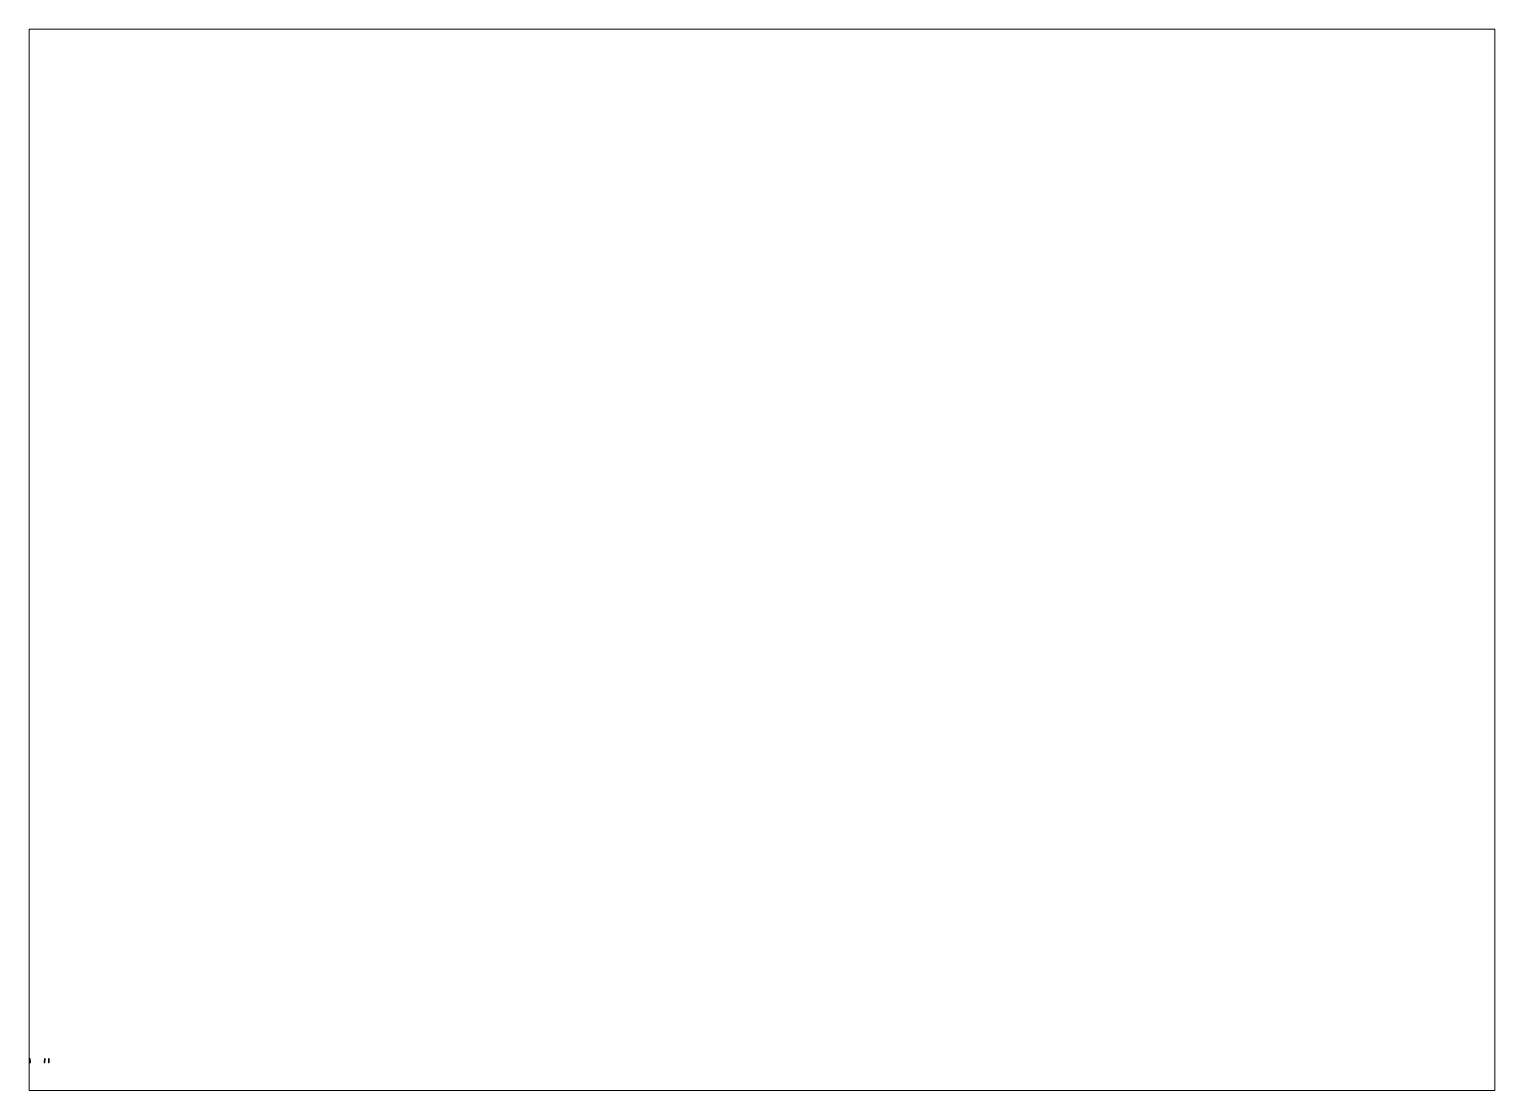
# Paper-space layout 'Layout1' of a CAD drawing. Extents: x 28 to 251, y 20 to 181.
# The model-space entities are those that its viewports show. They can reach past a viewport. Long polylines and large blocks are cut down to what shows.
import ezdxf

# ---------------------------------------------------------------- set-up
doc = ezdxf.new("R2010")
doc.units = 0
doc.layers.get('0').update_dxf_attribs({"linetype": 'CONTINUOUS'})
doc.layers.add('DOORS', color=3, linetype='CONTINUOUS')

msp = doc.modelspace()

# ---------------------------------------------------------------- linework, layer by layer
at = {"layer": 'DOORS'}
for points in [[(-3.19, 4.01, -0.94), (-3.39, 4.01, -1.41), (-3.46, 2.95, -1.41), (-3.24, 2.95, -0.89)], [(-2.05, 4.01, -1.41), (-2.25, 4.01, -0.94), (-2.2, 2.95, -0.89), (-1.98, 2.95, -1.41)], [(2.25, 4.01, -0.94), (2.05, 4.01, -1.41), (1.98, 2.95, -1.41), (2.2, 2.95, -0.89)], [(3.39, 4.01, -1.41), (3.19, 4.01, -0.94), (3.24, 2.95, -0.89), (3.46, 2.95, -1.41)]]:
    msp.add_3dface(points, dxfattribs=at)

psp = doc.layouts.get("Layout1")

# ---------------------------------------------------------------- viewports
at = {"layer": '0'}
psp.add_viewport(center=(139.22, 100.81), size=(222.76, 161.29), view_center_point=(210, 148.5), view_height=307.4901, dxfattribs=at)

doc.saveas('drawing.dxf')
